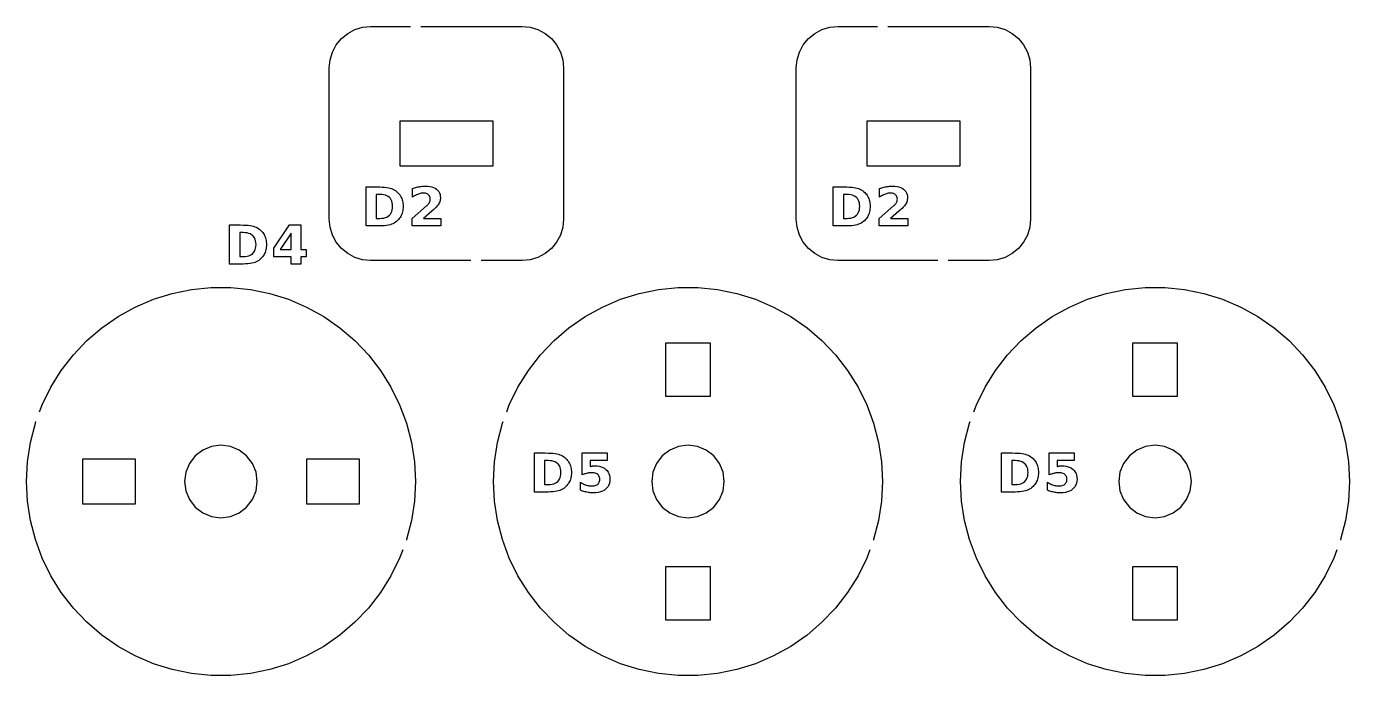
# Model space of a CAD drawing. Header units: millimetres. Extents: x 9 to 285, y 9 to 290.
# Drawn here: x 139.9 to 222.1, y 8.9 to 49.3 of the extents above; entities that cross this region are included whole.
import ezdxf

# ---------------------------------------------------------------- set-up
doc = ezdxf.new("R2010")
doc.units = ezdxf.units.MM
doc.layers.add('CUT', color=1, linetype='CONTINUOUS')
doc.layers.add('ENGRAVE', color=5, linetype='CONTINUOUS')

msp = doc.modelspace()

# ---------------------------------------------------------------- linework, layer by layer
at = {"layer": 'CUT', "color": 1}
for points in [[(167.509, 34.725), (161.2963, 34.725), (160.7976, 34.7741), (160.3145, 34.9207), (159.8692, 35.1587), (159.4789, 35.4789), (159.1587, 35.8692), (158.9207, 36.3145), (158.7741, 36.7976), (158.725, 37.2963), (158.725, 46.7037), (158.7741, 47.2024), (158.9207, 47.6855), (159.1587, 48.1308), (159.4789, 48.5211), (159.8692, 48.8413), (160.3145, 49.0793), (160.7976, 49.2259), (161.2963, 49.275), (163.7633, 49.275)], [(164.4133, 49.275), (170.7037, 49.275), (171.2024, 49.2259), (171.6855, 49.0793), (172.1308, 48.8413), (172.5211, 48.5211), (172.8413, 48.1308), (173.0793, 47.6855), (173.2259, 47.2024), (173.275, 46.7037), (173.275, 37.2963), (173.2259, 36.7976), (173.0793, 36.3145), (172.8413, 35.8692), (172.5211, 35.4789), (172.1308, 35.1587), (171.6855, 34.9207), (171.2024, 34.7741), (170.7037, 34.725), (168.159, 34.725)], [(196.509, 34.725), (190.2963, 34.725), (189.7976, 34.7741), (189.3145, 34.9207), (188.8692, 35.1587), (188.4789, 35.4789), (188.1587, 35.8692), (187.9207, 36.3145), (187.7741, 36.7976), (187.725, 37.2963), (187.725, 46.7037), (187.7741, 47.2024), (187.9207, 47.6855), (188.1587, 48.1308), (188.4789, 48.5211), (188.8692, 48.8413), (189.3145, 49.0793), (189.7976, 49.2259), (190.2963, 49.275), (192.7633, 49.275)], [(193.4133, 49.275), (199.7037, 49.275), (200.2024, 49.2259), (200.6855, 49.0793), (201.1308, 48.8413), (201.5211, 48.5211), (201.8413, 48.1308), (202.0793, 47.6855), (202.2259, 47.2024), (202.275, 46.7037), (202.275, 37.2963), (202.2259, 36.7976), (202.0793, 36.3145), (201.8413, 35.8692), (201.5211, 35.4789), (201.1308, 35.1587), (200.6855, 34.9207), (200.2024, 34.7741), (199.7037, 34.725), (197.159, 34.725)], [(140.7426, 25.3274), (140.9035, 25.7619), (141.4422, 26.8601), (142.0892, 27.8981), (142.8379, 28.8654), (143.6807, 29.7519), (144.6088, 30.5487), (145.6127, 31.2475), (146.6822, 31.8411), (147.8063, 32.3234), (148.9733, 32.6896), (150.1715, 32.9359), (151.3884, 33.0596), (152.6116, 33.0596), (153.8285, 32.9359), (155.0267, 32.6896), (156.1937, 32.3234), (157.3178, 31.8411), (158.3873, 31.2475), (159.3912, 30.5487), (160.3193, 29.7519), (161.1621, 28.8654), (161.9108, 27.8981), (162.5578, 26.8601), (163.0965, 25.7619), (163.5213, 24.6148), (163.8279, 23.4307), (164.0131, 22.2216), (164.0751, 21), (164.0131, 19.7784), (163.8279, 18.5693), (163.5213, 17.3852), (163.5114, 17.3583)], [(169.7426, 25.3274), (169.9035, 25.7619), (170.4422, 26.8601), (171.0892, 27.8981), (171.8379, 28.8654), (172.6807, 29.7519), (173.6088, 30.5487), (174.6127, 31.2475), (175.6822, 31.8411), (176.8063, 32.3234), (177.9733, 32.6896), (179.1715, 32.9359), (180.3884, 33.0596), (181.6116, 33.0596), (182.8285, 32.9359), (184.0267, 32.6896), (185.1937, 32.3234), (186.3178, 31.8411), (187.3873, 31.2475), (188.3912, 30.5487), (189.3193, 29.7519), (190.1621, 28.8654), (190.9108, 27.8981), (191.5578, 26.8601), (192.0965, 25.7619), (192.5213, 24.6148), (192.8279, 23.4307), (193.0131, 22.2216), (193.0751, 21), (193.0131, 19.7784), (192.8279, 18.5693), (192.5213, 17.3852), (192.5114, 17.3583)], [(198.7426, 25.3274), (198.9035, 25.7619), (199.4422, 26.8601), (200.0892, 27.8981), (200.8379, 28.8654), (201.6807, 29.7519), (202.6088, 30.5487), (203.6127, 31.2475), (204.6822, 31.8411), (205.8063, 32.3234), (206.9733, 32.6896), (208.1715, 32.9359), (209.3884, 33.0596), (210.6116, 33.0596), (211.8285, 32.9359), (213.0267, 32.6896), (214.1937, 32.3234), (215.3178, 31.8411), (216.3873, 31.2475), (217.3912, 30.5487), (218.3193, 29.7519), (219.1621, 28.8654), (219.9108, 27.8981), (220.5578, 26.8601), (221.0965, 25.7619), (221.5213, 24.6148), (221.8279, 23.4307), (222.0131, 22.2216), (222.0751, 21), (222.0131, 19.7784), (221.8279, 18.5693), (221.5213, 17.3852), (221.5114, 17.3583)], [(163.2856, 16.7488), (163.0965, 16.2381), (162.5578, 15.1399), (161.9108, 14.1019), (161.1621, 13.1346), (160.3193, 12.2481), (159.3912, 11.4513), (158.3873, 10.7525), (157.3178, 10.1589), (156.1937, 9.6766), (155.0267, 9.3104), (153.8285, 9.0641), (152.6116, 8.9404), (151.3884, 8.9404), (150.1715, 9.0641), (148.9733, 9.3104), (147.8063, 9.6766), (146.6822, 10.1589), (145.6127, 10.7525), (144.6088, 11.4513), (143.6807, 12.2481), (142.8379, 13.1346), (142.0892, 14.1019), (141.4422, 15.1399), (140.9035, 16.2381), (140.4787, 17.3852), (140.1721, 18.5693), (139.9869, 19.7784), (139.9249, 21), (139.9869, 22.2216), (140.1721, 23.4307), (140.4787, 24.6148), (140.5168, 24.7178)], [(192.2856, 16.7488), (192.0965, 16.2381), (191.5578, 15.1399), (190.9108, 14.1019), (190.1621, 13.1346), (189.3193, 12.2481), (188.3912, 11.4513), (187.3873, 10.7525), (186.3178, 10.1589), (185.1937, 9.6766), (184.0267, 9.3104), (182.8285, 9.0641), (181.6116, 8.9404), (180.3884, 8.9404), (179.1715, 9.0641), (177.9733, 9.3104), (176.8063, 9.6766), (175.6822, 10.1589), (174.6127, 10.7525), (173.6088, 11.4513), (172.6807, 12.2481), (171.8379, 13.1346), (171.0892, 14.1019), (170.4422, 15.1399), (169.9035, 16.2381), (169.4787, 17.3852), (169.1721, 18.5693), (168.9869, 19.7784), (168.9249, 21), (168.9869, 22.2216), (169.1721, 23.4307), (169.4787, 24.6148), (169.5168, 24.7178)], [(221.2856, 16.7488), (221.0965, 16.2381), (220.5578, 15.1399), (219.9108, 14.1019), (219.1621, 13.1346), (218.3193, 12.2481), (217.3912, 11.4513), (216.3873, 10.7525), (215.3178, 10.1589), (214.1937, 9.6766), (213.0267, 9.3104), (211.8285, 9.0641), (210.6116, 8.9404), (209.3884, 8.9404), (208.1715, 9.0641), (206.9733, 9.3104), (205.8063, 9.6766), (204.6822, 10.1589), (203.6127, 10.7525), (202.6088, 11.4513), (201.6807, 12.2481), (200.8379, 13.1346), (200.0892, 14.1019), (199.4422, 15.1399), (198.9035, 16.2381), (198.4787, 17.3852), (198.1721, 18.5693), (197.9869, 19.7784), (197.9249, 21), (197.9869, 22.2216), (198.1721, 23.4307), (198.4787, 24.6148), (198.5168, 24.7178)]]:
    msp.add_lwpolyline(points, dxfattribs=at)
for points in [[(168.895, 40.605), (168.895, 43.395), (163.105, 43.395), (163.105, 40.605), (168.895, 40.605)], [(197.895, 40.605), (197.895, 43.395), (192.105, 43.395), (192.105, 40.605), (197.895, 40.605)], [(179.605, 29.595), (179.605, 26.305), (182.395, 26.305), (182.395, 29.595), (179.605, 29.595)], [(208.605, 29.595), (208.605, 26.305), (211.395, 26.305), (211.395, 29.595), (208.605, 29.595)], [(154.1771, 20.4166), (154.2539, 21), (154.1771, 21.5834), (153.952, 22.127), (153.5938, 22.5938), (153.127, 22.952), (152.5834, 23.1771), (152, 23.2539), (151.4166, 23.1771), (150.873, 22.952), (150.4062, 22.5938), (150.048, 22.127), (149.8229, 21.5834), (149.7461, 21), (149.8229, 20.4166), (150.048, 19.873), (150.4062, 19.4062), (150.873, 19.048), (151.4166, 18.8229), (152, 18.7461), (152.5834, 18.8229), (153.127, 19.048), (153.5938, 19.4062), (153.952, 19.873), (154.1771, 20.4166)], [(183.1771, 20.4166), (183.2539, 21), (183.1771, 21.5834), (182.952, 22.127), (182.5938, 22.5938), (182.127, 22.952), (181.5834, 23.1771), (181, 23.2539), (180.4166, 23.1771), (179.873, 22.952), (179.4062, 22.5938), (179.048, 22.127), (178.8229, 21.5834), (178.7461, 21), (178.8229, 20.4166), (179.048, 19.873), (179.4062, 19.4062), (179.873, 19.048), (180.4166, 18.8229), (181, 18.7461), (181.5834, 18.8229), (182.127, 19.048), (182.5938, 19.4062), (182.952, 19.873), (183.1771, 20.4166)], [(212.1771, 20.4166), (212.2539, 21), (212.1771, 21.5834), (211.952, 22.127), (211.5938, 22.5938), (211.127, 22.952), (210.5834, 23.1771), (210, 23.2539), (209.4166, 23.1771), (208.873, 22.952), (208.4062, 22.5938), (208.048, 22.127), (207.8229, 21.5834), (207.7461, 21), (207.8229, 20.4166), (208.048, 19.873), (208.4062, 19.4062), (208.873, 19.048), (209.4166, 18.8229), (210, 18.7461), (210.5834, 18.8229), (211.127, 19.048), (211.5938, 19.4062), (211.952, 19.873), (212.1771, 20.4166)], [(143.405, 19.605), (146.695, 19.605), (146.695, 22.395), (143.405, 22.395), (143.405, 19.605)], [(157.305, 22.395), (157.305, 19.605), (160.595, 19.605), (160.595, 22.395), (157.305, 22.395)], [(179.605, 12.405), (182.395, 12.405), (182.395, 15.695), (179.605, 15.695), (179.605, 12.405)], [(208.605, 12.405), (211.395, 12.405), (211.395, 15.695), (208.605, 15.695), (208.605, 12.405)]]:
    msp.add_lwpolyline(points, close=True, dxfattribs=at)
at = {"layer": 'ENGRAVE', "color": 5}
for points in [[(161.8586, 39.3028), (162.0195, 39.2962), (162.1648, 39.2853), (162.2943, 39.2699), (162.4082, 39.2502), (162.5064, 39.2261), (162.5946, 39.1967), (162.6785, 39.1612), (162.758, 39.1197), (162.8333, 39.072), (162.9044, 39.0182), (162.9711, 38.9583), (163.0256, 38.9021), (163.0752, 38.8431), (163.12, 38.7813), (163.1599, 38.7167), (163.1949, 38.6493), (163.225, 38.5791), (163.2503, 38.5059), (163.2711, 38.4295), (163.2872, 38.35), (163.2988, 38.2673), (163.3057, 38.1815), (163.308, 38.0924), (163.3057, 38.0024), (163.2988, 37.9157), (163.2872, 37.8322), (163.2711, 37.7521), (163.2503, 37.6753), (163.225, 37.6017), (163.1949, 37.5313), (163.1599, 37.4637), (163.12, 37.3989), (163.0752, 37.337), (163.0256, 37.2779), (162.9711, 37.2217), (162.9038, 37.1618), (162.8322, 37.108), (162.7562, 37.0603), (162.6759, 37.0188), (162.5913, 36.9833), (162.5023, 36.9539), (162.4036, 36.9298), (162.2896, 36.9101), (162.1605, 36.8947), (162.0162, 36.8838), (161.8567, 36.8772), (161.682, 36.875), (161.0212, 36.875), (161.0212, 39.305), (161.682, 39.305), (161.8586, 39.3028)], [(161.8724, 37.3486), (161.9954, 37.3539), (162.1083, 37.3698), (162.2112, 37.3962), (162.3039, 37.4333), (162.3866, 37.4809), (162.4592, 37.5391), (162.5211, 37.6073), (162.5718, 37.6852), (162.6112, 37.7726), (162.6393, 37.8696), (162.6562, 37.9763), (162.6618, 38.0924), (162.6562, 38.2081), (162.6394, 38.3142), (162.6114, 38.4106), (162.5721, 38.4975), (162.5217, 38.5749), (162.46, 38.6426), (162.3876, 38.7003), (162.305, 38.7475), (162.2122, 38.7842), (162.1092, 38.8104), (161.9959, 38.8261), (161.8724, 38.8314), (161.6478, 38.8314), (161.6478, 37.3486), (161.8724, 37.3486)], [(165.6451, 37.3356), (165.6451, 36.875), (163.8791, 36.875), (163.8791, 37.3356), (164.7662, 38.1185), (164.8041, 38.1542), (164.8385, 38.1896), (164.8695, 38.2247), (164.8971, 38.2595), (164.9213, 38.2941), (164.942, 38.3285), (164.9594, 38.3629), (164.9736, 38.3977), (164.9847, 38.433), (164.9926, 38.4688), (164.9973, 38.505), (164.9989, 38.5417), (164.9957, 38.5968), (164.9862, 38.6482), (164.9702, 38.6959), (164.9479, 38.7399), (164.9192, 38.7802), (164.8842, 38.8167), (164.8438, 38.8486), (164.7993, 38.8746), (164.7505, 38.8949), (164.6975, 38.9093), (164.6404, 38.918), (164.579, 38.9209), (164.5294, 38.9192), (164.4783, 38.9139), (164.4256, 38.9052), (164.3714, 38.893), (164.3156, 38.8774), (164.2584, 38.8582), (164.1996, 38.8357), (164.1396, 38.8097), (164.0781, 38.7803), (164.0153, 38.7476), (163.9512, 38.7114), (163.8856, 38.6719), (163.8856, 39.2057), (163.956, 39.2281), (164.0262, 39.2487), (164.096, 39.2674), (164.1656, 39.2842), (164.2349, 39.2992), (164.3039, 39.3123), (164.3726, 39.3235), (164.4408, 39.3327), (164.5086, 39.3398), (164.5759, 39.3449), (164.6428, 39.3479), (164.7092, 39.349), (164.8492, 39.3436), (164.9784, 39.3276), (165.0968, 39.3009), (165.2044, 39.2636), (165.3011, 39.2156), (165.3871, 39.1569), (165.461, 39.0887), (165.5214, 39.012), (165.5684, 38.927), (165.602, 38.8336), (165.6221, 38.7317), (165.6288, 38.6214), (165.626, 38.556), (165.6174, 38.492), (165.6032, 38.4296), (165.5832, 38.3686), (165.5576, 38.3091), (165.5263, 38.2511), (165.4858, 38.1907), (165.4328, 38.1237), (165.3672, 38.0503), (165.289, 37.9705), (165.1983, 37.8841), (165.095, 37.7913), (164.5757, 37.3356), (165.6451, 37.3356)], [(190.8586, 39.3028), (191.0195, 39.2962), (191.1648, 39.2853), (191.2943, 39.2699), (191.4082, 39.2502), (191.5064, 39.2261), (191.5946, 39.1967), (191.6785, 39.1612), (191.758, 39.1197), (191.8333, 39.072), (191.9044, 39.0182), (191.9711, 38.9583), (192.0256, 38.9021), (192.0752, 38.8431), (192.12, 38.7813), (192.1599, 38.7167), (192.1949, 38.6493), (192.225, 38.5791), (192.2503, 38.5059), (192.2711, 38.4295), (192.2872, 38.35), (192.2988, 38.2673), (192.3057, 38.1815), (192.308, 38.0924), (192.3057, 38.0024), (192.2988, 37.9157), (192.2872, 37.8322), (192.2711, 37.7521), (192.2503, 37.6753), (192.225, 37.6017), (192.1949, 37.5313), (192.1599, 37.4637), (192.12, 37.3989), (192.0752, 37.337), (192.0256, 37.2779), (191.9711, 37.2217), (191.9038, 37.1618), (191.8322, 37.108), (191.7562, 37.0603), (191.6759, 37.0188), (191.5913, 36.9833), (191.5023, 36.9539), (191.4036, 36.9298), (191.2896, 36.9101), (191.1605, 36.8947), (191.0162, 36.8838), (190.8567, 36.8772), (190.682, 36.875), (190.0212, 36.875), (190.0212, 39.305), (190.682, 39.305), (190.8586, 39.3028)], [(190.8724, 37.3486), (190.9954, 37.3539), (191.1083, 37.3698), (191.2112, 37.3962), (191.3039, 37.4333), (191.3866, 37.4809), (191.4592, 37.5391), (191.5211, 37.6073), (191.5718, 37.6852), (191.6112, 37.7726), (191.6393, 37.8696), (191.6562, 37.9763), (191.6618, 38.0924), (191.6562, 38.2081), (191.6394, 38.3142), (191.6114, 38.4106), (191.5721, 38.4975), (191.5217, 38.5749), (191.46, 38.6426), (191.3876, 38.7003), (191.305, 38.7475), (191.2122, 38.7842), (191.1092, 38.8104), (190.9959, 38.8261), (190.8724, 38.8314), (190.6478, 38.8314), (190.6478, 37.3486), (190.8724, 37.3486)], [(194.6451, 37.3356), (194.6451, 36.875), (192.8791, 36.875), (192.8791, 37.3356), (193.7662, 38.1185), (193.8041, 38.1542), (193.8385, 38.1896), (193.8695, 38.2247), (193.8971, 38.2595), (193.9213, 38.2941), (193.942, 38.3285), (193.9594, 38.3629), (193.9736, 38.3977), (193.9847, 38.433), (193.9926, 38.4688), (193.9973, 38.505), (193.9989, 38.5417), (193.9957, 38.5968), (193.9862, 38.6482), (193.9702, 38.6959), (193.9479, 38.7399), (193.9192, 38.7802), (193.8842, 38.8167), (193.8438, 38.8486), (193.7993, 38.8746), (193.7505, 38.8949), (193.6975, 38.9093), (193.6404, 38.918), (193.579, 38.9209), (193.5294, 38.9192), (193.4783, 38.9139), (193.4256, 38.9052), (193.3714, 38.893), (193.3156, 38.8774), (193.2584, 38.8582), (193.1996, 38.8357), (193.1396, 38.8097), (193.0781, 38.7803), (193.0153, 38.7476), (192.9512, 38.7114), (192.8856, 38.6719), (192.8856, 39.2057), (192.956, 39.2281), (193.0262, 39.2487), (193.096, 39.2674), (193.1656, 39.2842), (193.2349, 39.2992), (193.3039, 39.3123), (193.3726, 39.3235), (193.4408, 39.3327), (193.5086, 39.3398), (193.5759, 39.3449), (193.6428, 39.3479), (193.7092, 39.349), (193.8492, 39.3436), (193.9784, 39.3276), (194.0968, 39.3009), (194.2044, 39.2636), (194.3011, 39.2156), (194.3871, 39.1569), (194.461, 39.0887), (194.5214, 39.012), (194.5684, 38.927), (194.602, 38.8336), (194.6221, 38.7317), (194.6288, 38.6214), (194.626, 38.556), (194.6174, 38.492), (194.6032, 38.4296), (194.5832, 38.3686), (194.5576, 38.3091), (194.5263, 38.2511), (194.4858, 38.1907), (194.4328, 38.1237), (194.3672, 38.0503), (194.289, 37.9705), (194.1983, 37.8841), (194.095, 37.7913), (193.5757, 37.3356), (194.6451, 37.3356)], [(153.3745, 36.9355), (153.5354, 36.929), (153.6806, 36.918), (153.8102, 36.9026), (153.9241, 36.8829), (154.0222, 36.8588), (154.1104, 36.8294), (154.1943, 36.7939), (154.2739, 36.7524), (154.3492, 36.7047), (154.4202, 36.6509), (154.4869, 36.591), (154.5414, 36.5348), (154.5911, 36.4758), (154.6358, 36.414), (154.6757, 36.3494), (154.7107, 36.282), (154.7408, 36.2118), (154.7662, 36.1386), (154.7869, 36.0623), (154.8031, 35.9827), (154.8146, 35.9), (154.8215, 35.8142), (154.8238, 35.7252), (154.8215, 35.6351), (154.8146, 35.5484), (154.8031, 35.4649), (154.7869, 35.3848), (154.7662, 35.308), (154.7408, 35.2344), (154.7107, 35.164), (154.6757, 35.0964), (154.6358, 35.0316), (154.5911, 34.9697), (154.5414, 34.9106), (154.4869, 34.8544), (154.4196, 34.7945), (154.348, 34.7407), (154.2721, 34.6931), (154.1918, 34.6515), (154.1071, 34.616), (154.0182, 34.5866), (153.9194, 34.5625), (153.8055, 34.5428), (153.6764, 34.5274), (153.532, 34.5165), (153.3725, 34.5099), (153.1978, 34.5077), (152.537, 34.5077), (152.537, 36.9377), (153.1978, 36.9377), (153.3745, 36.9355)], [(153.3883, 34.9813), (153.5113, 34.9866), (153.6242, 35.0025), (153.727, 35.0289), (153.8198, 35.066), (153.9024, 35.1136), (153.975, 35.1718), (154.0369, 35.24), (154.0876, 35.3179), (154.127, 35.4053), (154.1552, 35.5024), (154.172, 35.609), (154.1777, 35.7252), (154.1721, 35.8408), (154.1552, 35.9469), (154.1272, 36.0434), (154.088, 36.1302), (154.0375, 36.2076), (153.9758, 36.2753), (153.9035, 36.333), (153.8209, 36.3802), (153.728, 36.4169), (153.625, 36.4431), (153.5117, 36.4588), (153.3883, 36.4641), (153.1637, 36.4641), (153.1637, 34.9813), (153.3883, 34.9813)], [(156.951, 35.4045), (157.2977, 35.4045), (157.2977, 34.9504), (156.951, 34.9504), (156.951, 34.5077), (156.3585, 34.5077), (156.3585, 34.9504), (155.2811, 34.9504), (155.2811, 35.4875), (156.2544, 36.9377), (156.951, 36.9377), (156.951, 35.4045)], [(156.3585, 35.4045), (156.3585, 36.4218), (155.6717, 35.4045), (156.3585, 35.4045)], [(172.3098, 22.7682), (172.4707, 22.7616), (172.6159, 22.7507), (172.7455, 22.7353), (172.8594, 22.7156), (172.9575, 22.6915), (173.0457, 22.6621), (173.1296, 22.6266), (173.2092, 22.5851), (173.2845, 22.5374), (173.3555, 22.4836), (173.4222, 22.4237), (173.4767, 22.3675), (173.5264, 22.3085), (173.5711, 22.2467), (173.611, 22.1821), (173.646, 22.1147), (173.6761, 22.0445), (173.7015, 21.9713), (173.7222, 21.8949), (173.7384, 21.8154), (173.7499, 21.7327), (173.7568, 21.6469), (173.7591, 21.5578), (173.7568, 21.4678), (173.7499, 21.3811), (173.7384, 21.2976), (173.7222, 21.2175), (173.7015, 21.1407), (173.6761, 21.0671), (173.646, 20.9967), (173.611, 20.9291), (173.5711, 20.8643), (173.5264, 20.8024), (173.4767, 20.7433), (173.4222, 20.6871), (173.3549, 20.6272), (173.2833, 20.5734), (173.2074, 20.5257), (173.1271, 20.4842), (173.0424, 20.4487), (172.9535, 20.4193), (172.8547, 20.3952), (172.7408, 20.3755), (172.6117, 20.3601), (172.4674, 20.3492), (172.3079, 20.3426), (172.1332, 20.3404), (171.4723, 20.3404), (171.4723, 22.7704), (172.1332, 22.7704), (172.3098, 22.7682)], [(172.3236, 20.814), (172.4466, 20.8193), (172.5595, 20.8352), (172.6623, 20.8616), (172.7551, 20.8987), (172.8377, 20.9463), (172.9103, 21.0045), (172.9723, 21.0727), (173.0229, 21.1506), (173.0623, 21.238), (173.0905, 21.335), (173.1073, 21.4417), (173.113, 21.5578), (173.1074, 21.6735), (173.0905, 21.7796), (173.0625, 21.876), (173.0233, 21.9629), (172.9728, 22.0403), (172.9112, 22.108), (172.8388, 22.1657), (172.7562, 22.2129), (172.6633, 22.2496), (172.5603, 22.2758), (172.4471, 22.2915), (172.3236, 22.2968), (172.099, 22.2968), (172.099, 20.814), (172.3236, 20.814)], [(175.9774, 22.7704), (175.9774, 22.3098), (174.9195, 22.3098), (174.9195, 21.9338), (174.9434, 21.9401), (174.9673, 21.9459), (174.9913, 21.9511), (175.0153, 21.9559), (175.0394, 21.9602), (175.0635, 21.9639), (175.0878, 21.9672), (175.1124, 21.9698), (175.1374, 21.9719), (175.1626, 21.9733), (175.1882, 21.9742), (175.2141, 21.9745), (175.3567, 21.9683), (175.4884, 21.9498), (175.6092, 21.919), (175.719, 21.8758), (175.8179, 21.8202), (175.9058, 21.7523), (175.9814, 21.6734), (176.0433, 21.5848), (176.0914, 21.4864), (176.1257, 21.3784), (176.1463, 21.2606), (176.1532, 21.133), (176.1457, 21.0065), (176.1233, 20.8894), (176.0859, 20.7819), (176.0335, 20.6838), (175.9661, 20.5953), (175.8838, 20.5162), (175.7882, 20.448), (175.681, 20.3923), (175.5622, 20.3489), (175.4317, 20.318), (175.2897, 20.2994), (175.136, 20.2932), (175.0672, 20.2943), (174.9986, 20.2976), (174.9303, 20.3032), (174.8622, 20.3109), (174.7943, 20.3209), (174.7266, 20.3331), (174.6591, 20.3475), (174.5918, 20.3643), (174.5246, 20.3833), (174.4575, 20.4047), (174.3906, 20.4284), (174.3238, 20.4543), (174.3238, 20.9475), (174.3894, 20.9111), (174.4539, 20.8779), (174.5173, 20.8478), (174.5795, 20.8209), (174.6406, 20.7972), (174.7006, 20.7766), (174.7594, 20.7592), (174.8171, 20.745), (174.8737, 20.7339), (174.9292, 20.726), (174.9835, 20.7212), (175.0367, 20.7196), (175.1099, 20.7227), (175.1778, 20.732), (175.2403, 20.7475), (175.2974, 20.7692), (175.3492, 20.7971), (175.3956, 20.8311), (175.4356, 20.8705), (175.4683, 20.9142), (175.4938, 20.9624), (175.512, 21.0149), (175.5229, 21.0718), (175.5266, 21.133), (175.5229, 21.1948), (175.512, 21.252), (175.4938, 21.3048), (175.4683, 21.353), (175.4356, 21.3966), (175.3956, 21.4358), (175.3492, 21.4696), (175.2974, 21.4973), (175.2403, 21.5188), (175.1778, 21.5342), (175.1099, 21.5434), (175.0367, 21.5465), (174.9911, 21.5455), (174.9446, 21.5426), (174.8971, 21.5377), (174.8486, 21.5309), (174.7991, 21.5222), (174.7486, 21.5115), (174.697, 21.4987), (174.6441, 21.4839), (174.5899, 21.4669), (174.5345, 21.4478), (174.4778, 21.4266), (174.4198, 21.4032), (174.4198, 22.7704), (175.9774, 22.7704)], [(201.3098, 22.7682), (201.4707, 22.7616), (201.6159, 22.7507), (201.7455, 22.7353), (201.8594, 22.7156), (201.9575, 22.6915), (202.0457, 22.6621), (202.1296, 22.6266), (202.2092, 22.5851), (202.2845, 22.5374), (202.3555, 22.4836), (202.4222, 22.4237), (202.4767, 22.3675), (202.5264, 22.3085), (202.5711, 22.2467), (202.611, 22.1821), (202.646, 22.1147), (202.6761, 22.0445), (202.7015, 21.9713), (202.7222, 21.8949), (202.7384, 21.8154), (202.7499, 21.7327), (202.7568, 21.6469), (202.7591, 21.5578), (202.7568, 21.4678), (202.7499, 21.3811), (202.7384, 21.2976), (202.7222, 21.2175), (202.7015, 21.1407), (202.6761, 21.0671), (202.646, 20.9967), (202.611, 20.9291), (202.5711, 20.8643), (202.5264, 20.8024), (202.4767, 20.7433), (202.4222, 20.6871), (202.3549, 20.6272), (202.2833, 20.5734), (202.2074, 20.5257), (202.1271, 20.4842), (202.0424, 20.4487), (201.9535, 20.4193), (201.8547, 20.3952), (201.7408, 20.3755), (201.6117, 20.3601), (201.4674, 20.3492), (201.3079, 20.3426), (201.1332, 20.3404), (200.4723, 20.3404), (200.4723, 22.7704), (201.1332, 22.7704), (201.3098, 22.7682)], [(201.3236, 20.814), (201.4466, 20.8193), (201.5595, 20.8352), (201.6623, 20.8616), (201.7551, 20.8987), (201.8377, 20.9463), (201.9103, 21.0045), (201.9723, 21.0727), (202.0229, 21.1506), (202.0623, 21.238), (202.0905, 21.335), (202.1073, 21.4417), (202.113, 21.5578), (202.1074, 21.6735), (202.0905, 21.7796), (202.0625, 21.876), (202.0233, 21.9629), (201.9728, 22.0403), (201.9112, 22.108), (201.8388, 22.1657), (201.7562, 22.2129), (201.6633, 22.2496), (201.5603, 22.2758), (201.4471, 22.2915), (201.3236, 22.2968), (201.099, 22.2968), (201.099, 20.814), (201.3236, 20.814)], [(204.9774, 22.7704), (204.9774, 22.3098), (203.9195, 22.3098), (203.9195, 21.9338), (203.9434, 21.9401), (203.9673, 21.9459), (203.9913, 21.9511), (204.0153, 21.9559), (204.0394, 21.9602), (204.0635, 21.9639), (204.0878, 21.9672), (204.1124, 21.9698), (204.1374, 21.9719), (204.1626, 21.9733), (204.1882, 21.9742), (204.2141, 21.9745), (204.3567, 21.9683), (204.4884, 21.9498), (204.6092, 21.919), (204.719, 21.8758), (204.8179, 21.8202), (204.9058, 21.7523), (204.9814, 21.6734), (205.0433, 21.5848), (205.0914, 21.4864), (205.1257, 21.3784), (205.1463, 21.2606), (205.1532, 21.133), (205.1457, 21.0065), (205.1233, 20.8894), (205.0859, 20.7819), (205.0335, 20.6838), (204.9661, 20.5953), (204.8838, 20.5162), (204.7882, 20.448), (204.681, 20.3923), (204.5622, 20.3489), (204.4317, 20.318), (204.2897, 20.2994), (204.136, 20.2932), (204.0672, 20.2943), (203.9986, 20.2976), (203.9303, 20.3032), (203.8622, 20.3109), (203.7943, 20.3209), (203.7266, 20.3331), (203.6591, 20.3475), (203.5918, 20.3643), (203.5246, 20.3833), (203.4575, 20.4047), (203.3906, 20.4284), (203.3238, 20.4543), (203.3238, 20.9475), (203.3894, 20.9111), (203.4539, 20.8779), (203.5173, 20.8478), (203.5795, 20.8209), (203.6406, 20.7972), (203.7006, 20.7766), (203.7594, 20.7592), (203.8171, 20.745), (203.8737, 20.7339), (203.9292, 20.726), (203.9835, 20.7212), (204.0367, 20.7196), (204.1099, 20.7227), (204.1778, 20.732), (204.2403, 20.7475), (204.2974, 20.7692), (204.3492, 20.7971), (204.3956, 20.8311), (204.4356, 20.8705), (204.4683, 20.9142), (204.4938, 20.9624), (204.512, 21.0149), (204.5229, 21.0718), (204.5266, 21.133), (204.5229, 21.1948), (204.512, 21.252), (204.4938, 21.3048), (204.4683, 21.353), (204.4356, 21.3966), (204.3956, 21.4358), (204.3492, 21.4696), (204.2974, 21.4973), (204.2403, 21.5188), (204.1778, 21.5342), (204.1099, 21.5434), (204.0367, 21.5465), (203.9911, 21.5455), (203.9446, 21.5426), (203.8971, 21.5377), (203.8486, 21.5309), (203.7991, 21.5222), (203.7486, 21.5115), (203.697, 21.4987), (203.6441, 21.4839), (203.5899, 21.4669), (203.5345, 21.4478), (203.4778, 21.4266), (203.4198, 21.4032), (203.4198, 22.7704), (204.9774, 22.7704)]]:
    msp.add_lwpolyline(points, close=True, dxfattribs=at)

doc.saveas('drawing.dxf')
